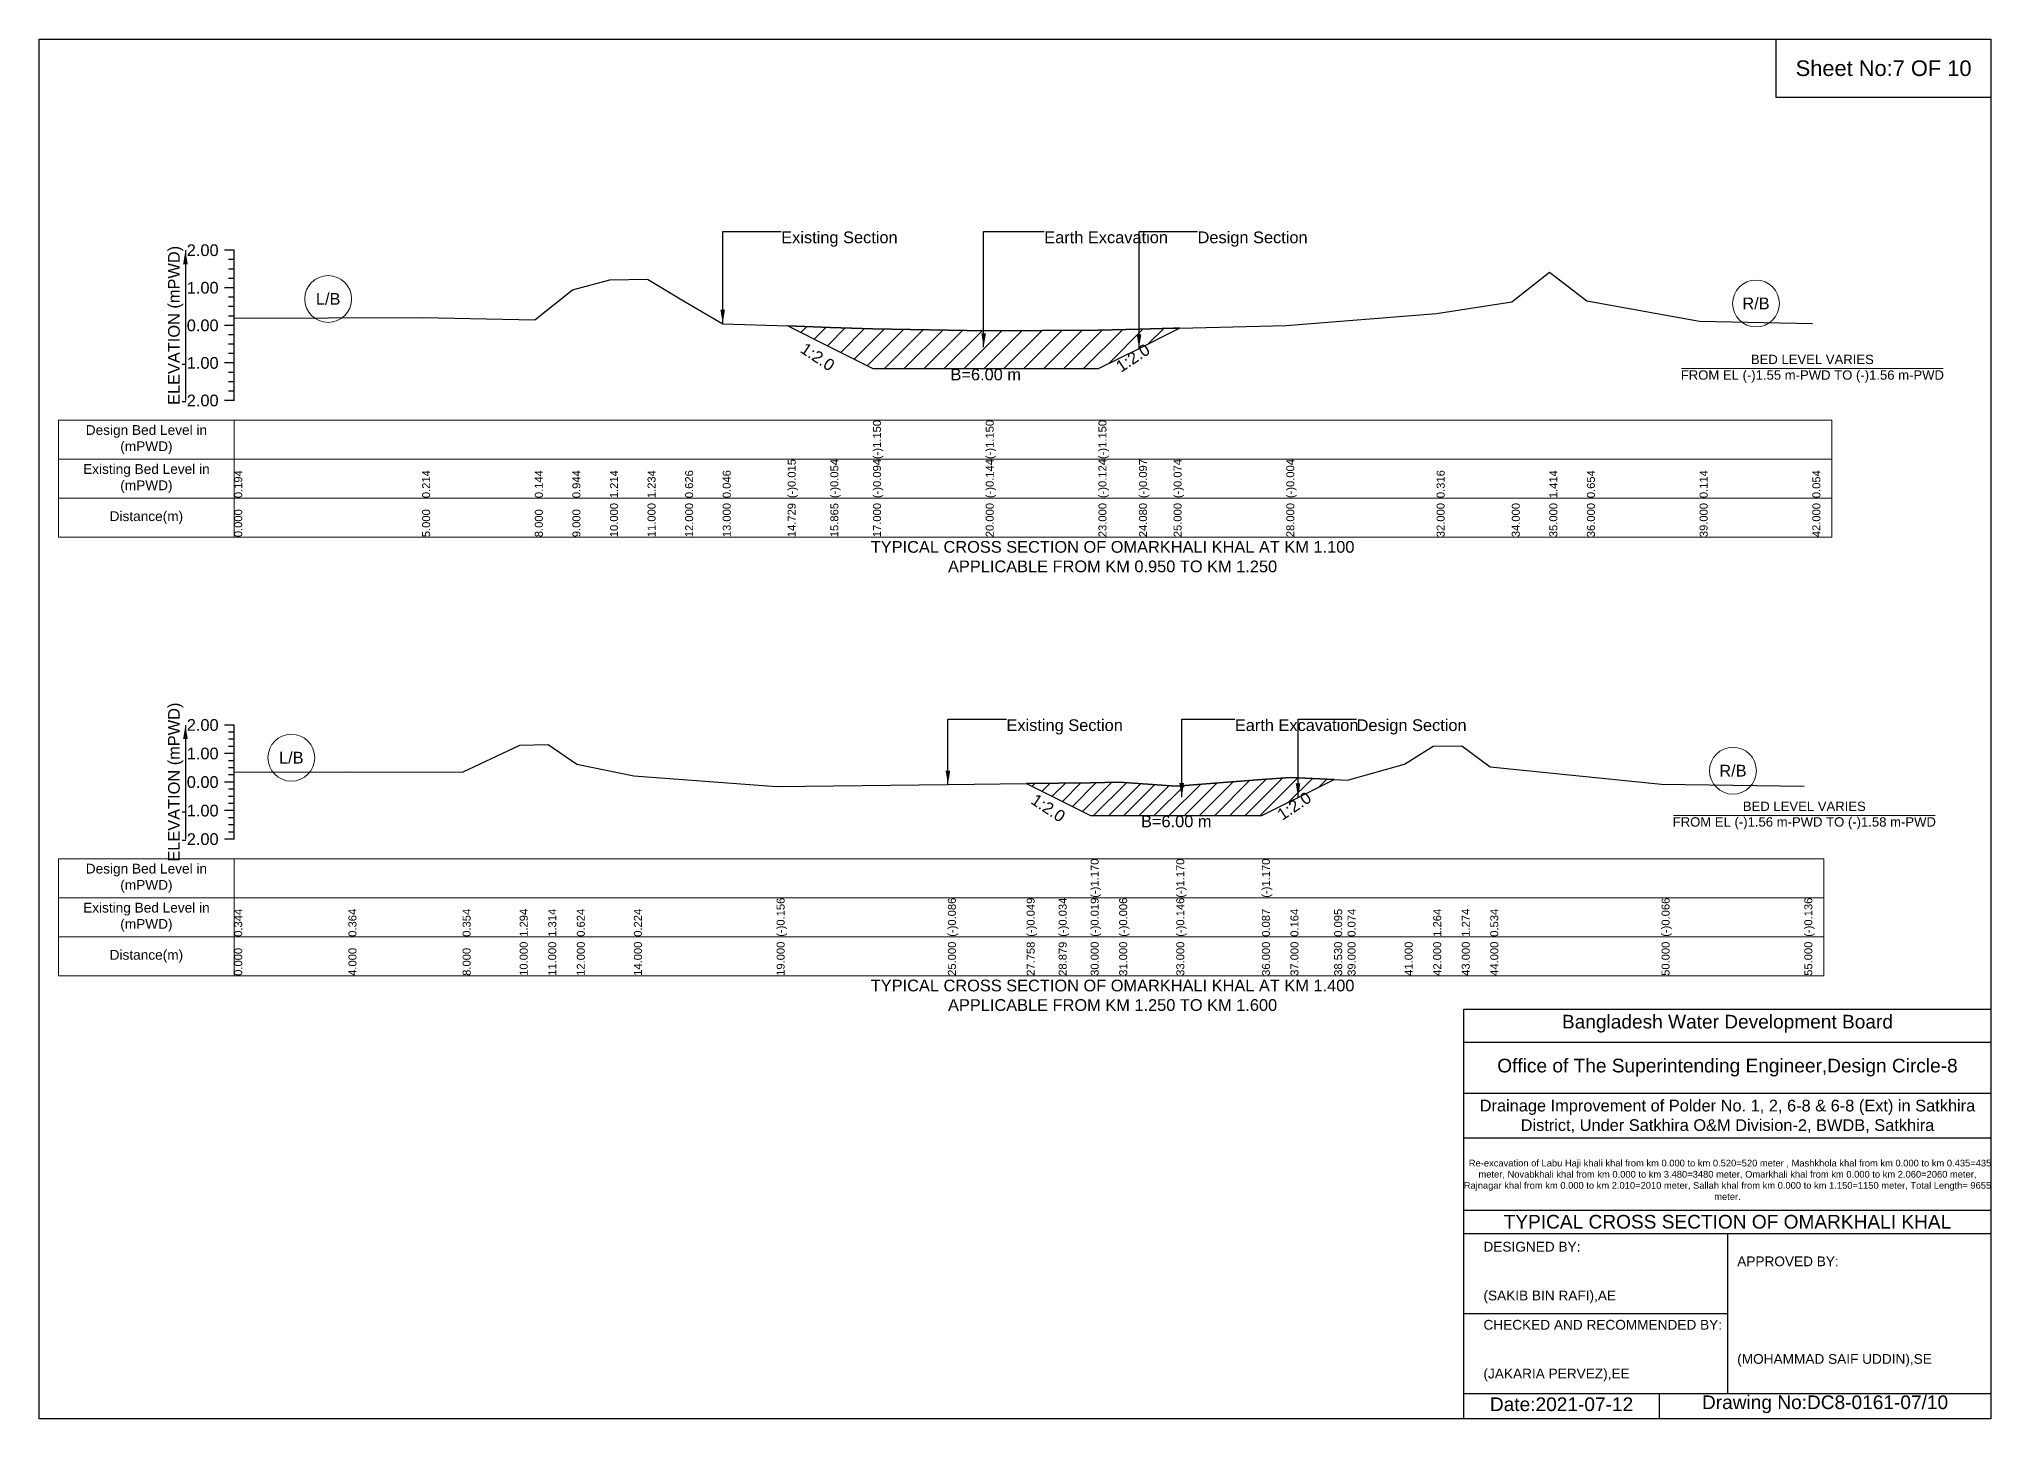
# Model space of a CAD drawing. Header units: inches. Extents: x 91000 to 648000, y -5656 to 141.
# Drawn here: x 430000 to 438000, y -5656 to 0 of the extents above; entities that cross this region are included whole.
import ezdxf

# ---------------------------------------------------------------- set-up
doc = ezdxf.new("R2010")
doc.units = ezdxf.units.IN
doc.header["$LTSCALE"] = 7
doc.header["$MEASUREMENT"] = 0
for name, color, linetype, lineweight in [('Cross section Data Border', 7, 'Continuous', 9), ('Cross Section Labels', 7, 'Continuous', 9), ('Existing_Bed_Level for Xsection', 7, 'Continuous', 25)]:
    doc.layers.add(name, color=color, linetype=linetype, lineweight=lineweight)
doc.styles.get("Standard").update_dxf_attribs({"font": 'arial.ttf'})
doc.dimstyles.get("Standard").update_dxf_attribs({"dimtxt": 0.18, "dimasz": 0.18, "dimexe": 0.18, "dimexo": 0.0625, "dimgap": 0.09, "dimtad": 0, "dimtih": 1, "dimtoh": 1, "dimdec": 4, "dimzin": 0, "dimdsep": 46, "dimtxsty": 'Standard', "dimcen": 0.09, "dimadec": 0, "dimazin": 0, "dimtfac": 1, "dimtdec": 4, "dimtofl": 0, "dimtmove": 0, "dimatfit": 3, "dimfxl": 1, "dimtolj": 1, "dimtzin": 0, "dimarcsym": 0})

msp = doc.modelspace()

# ---------------------------------------------------------------- hatches: boundary and pattern name
at = {"layer": 'Existing_Bed_Level for Xsection'}
h = msp.add_hatch(dxfattribs=at)
h.set_pattern_fill('ANSI31', color=256, scale=462, style=0)
h.paths.add_polyline_path([(433068.3, -1176.1), (433243.1, -1263.5), (433418, -1350.9), (433880, -1350.9), (434342, -1350.9), (434508.3, -1267.8), (434650, -1196.9), (434674.6, -1184.6), (434650, -1185.2), (434508.3, -1188.8), (434342, -1192.9), (433880, -1196), (433418, -1188.3), (433243.1, -1182.2)])
h = msp.add_hatch(dxfattribs=at)
h.set_pattern_fill('ANSI31', color=256, scale=351, style=0)
h.paths.add_polyline_path([(434047.7, -3051.5), (434178.9, -3117.1), (434310, -3182.6), (434427, -3182.6), (434661, -3182.6), (435012, -3182.6), (435129, -3124.1), (435160, -3108.6), (435308, -3034.6), (435160, -3028), (435129, -3026.6), (435012, -3035.6), (434661, -3062.8), (434427, -3046.4), (434310, -3048), (434178.9, -3049.8)])

# ---------------------------------------------------------------- linework, layer by layer
for points in [[(430000, 0), (438000, 0), (438000, -5656), (430000, -5656)], [(437120, 0), (438000, 0), (438000, -240), (437120, -240)]]:
    msp.add_lwpolyline(points, close=True)
for points in [[(435840, -5656), (435840, -3976), (438000, -3976)], [(435840, -4112), (438000, -4112)], [(435840, -4320), (438000, -4320)], [(435840, -4504), (438000, -4504)], [(435840, -4800), (438000, -4800)], [(435840, -4896), (438000, -4896)], [(436920, -4896), (436920, -5552)], [(435840, -5224), (436920, -5224)], [(435840, -5552), (438000, -5552)], [(436640, -5552), (436640, -5656)]]:
    msp.add_lwpolyline(points)
at = {"layer": 'Cross section Data Border'}
for points in [[(430080, -1561.8), (437348, -1561.8), (437348, -2041.8), (430080, -2041.8)], [(430080, -3359.7), (437315, -3359.7), (437315, -3839.7), (430080, -3839.7)]]:
    msp.add_lwpolyline(points, close=True, dxfattribs=at)
for points in [[(430800, -1561.8), (430800, -2041.8)], [(430080, -1721.8), (437348, -1721.8)], [(430080, -1881.8), (437348, -1881.8)], [(430800, -3359.7), (430800, -3839.7)], [(430080, -3519.7), (437315, -3519.7)], [(430080, -3679.7), (437315, -3679.7)]]:
    msp.add_lwpolyline(points, dxfattribs=at)
at = {"layer": 'Cross Section Labels'}
for points in [[(436732.2, -1350.9), (437803.8, -1350.9)], [(436699.2, -3182.6), (437770.8, -3182.6)]]:
    msp.add_lwpolyline(points, dxfattribs=at)
for centre in [(431185, -1065.4), (437037, -1083.9), (431034, -2945.8), (436942.5, -2999.1)]:
    msp.add_circle(centre, 96, dxfattribs=at)
at = {"layer": 'Existing_Bed_Level for Xsection'}
for points in [[(430800, -865.8), (430760, -865.8)], [(430800, -1481.8), (430800, -1327.8), (430800, -1173.8), (430800, -1019.8), (430800, -865.8)], [(430800, -904.3), (430776, -904.3)], [(430800, -942.8), (430776, -942.8)], [(430800, -1143.9), (431570, -1140.9), (432032, -1151.6), (432186, -1028.4), (432340, -986.9), (432494, -983.8), (432648, -1077.4), (432802, -1166.7), (433068.3, -1176.1), (433243.1, -1182.2), (433418, -1188.3), (433418, -1188.3), (433880, -1196), (433880, -1196), (434342, -1192.9), (434342, -1192.9), (434508.3, -1188.8), (434650, -1185.2), (434674.6, -1184.6), (435112, -1174.4), (435728, -1125.2), (436036, -1077.4), (436190, -956.1), (436344, -1073.1), (436806, -1156.3), (437268, -1165.5)], [(430800, -1019.8), (430760, -1019.8)], [(430800, -981.3), (430776, -981.3)], [(430800, -1058.3), (430776, -1058.3)], [(430800, -1096.8), (430776, -1096.8)], [(430800, -1173.8), (430760, -1173.8)], [(430800, -1135.3), (430776, -1135.3)], [(430800, -1212.3), (430776, -1212.3)], [(430800, -1250.8), (430776, -1250.8)], [(430800, -1327.8), (430760, -1327.8)], [(430800, -1289.3), (430776, -1289.3)], [(430800, -1366.3), (430776, -1366.3)], [(430800, -1404.8), (430776, -1404.8)], [(430800, -1481.8), (430760, -1481.8)], [(430800, -1443.3), (430776, -1443.3)], [(430800, -2811.7), (430760, -2811.7)], [(430800, -2841), (430776, -2841)], [(430800, -2870.2), (430776, -2870.2)], [(430800, -3279.7), (430800, -3162.7), (430800, -3045.7), (430800, -2928.7), (430800, -2811.7)], [(430800, -2928.7), (430760, -2928.7)], [(430800, -2899.5), (430776, -2899.5)], [(430800, -2958), (430776, -2958)], [(430800, -3005.5), (431268, -3003.2), (431736, -3004.3), (431970, -2894.3), (432087, -2892), (432204, -2972.7), (432438, -3019.5), (433023, -3064), (433725, -3055.8), (434047.7, -3051.5), (434178.9, -3049.8), (434310, -3048), (434310, -3048), (434427, -3046.4), (434661, -3062.8), (434661, -3062.8), (435012, -3035.6), (435012, -3035.6), (435129, -3026.6), (435160, -3028), (435308, -3034.6), (435363, -3037.1), (435597, -2972.7), (435714, -2897.9), (435831, -2896.7), (435948, -2983.3), (436650, -3053.5), (437235, -3061.7)], [(430800, -2987.2), (430776, -2987.2)], [(430800, -3016.5), (430776, -3016.5)], [(430800, -3045.7), (430760, -3045.7)], [(430800, -3075), (430776, -3075)], [(430800, -3104.2), (430776, -3104.2)], [(430800, -3162.7), (430760, -3162.7)], [(430800, -3133.5), (430776, -3133.5)], [(430800, -3192), (430776, -3192)], [(430800, -3279.7), (430760, -3279.7)], [(430800, -3221.2), (430776, -3221.2)], [(430800, -3250.5), (430776, -3250.5)]]:
    msp.add_lwpolyline(points, dxfattribs=at)
for points in [[(433068.3, -1176.1), (433243.1, -1263.5), (433418, -1350.9), (433418, -1350.9), (433880, -1350.9), (433880, -1350.9), (434342, -1350.9), (434342, -1350.9), (434508.3, -1267.8), (434650, -1196.9), (434674.6, -1184.6), (434650, -1185.2), (434508.3, -1188.8), (434342, -1192.9), (434342, -1192.9), (433880, -1196), (433880, -1196), (433418, -1188.3), (433418, -1188.3), (433243.1, -1182.2)], [(434047.7, -3051.5), (434047.7, -3051.5), (434178.9, -3117.1), (434310, -3182.6), (434310, -3182.6), (434427, -3182.6), (434661, -3182.6), (434661, -3182.6), (435012, -3182.6), (435012, -3182.6), (435129, -3124.1), (435160, -3108.6), (435308, -3034.6), (435308, -3034.6), (435308, -3034.6), (435160, -3028), (435129, -3026.6), (435012, -3035.6), (435012, -3035.6), (434661, -3062.8), (434661, -3062.8), (434427, -3046.4), (434310, -3048), (434310, -3048), (434178.9, -3049.8), (434047.7, -3051.5)]]:
    msp.add_lwpolyline(points, close=True, dxfattribs=at)

# ---------------------------------------------------------------- texts
at = {"attachment_point": 5}
for s, insert, char_height in [('Sheet No:7 OF 10', (437560, -120), 64), ('Bangladesh Water Development Board', (436920, -4036), 56), ('Office of The Superintending Engineer,Design Circle-8', (436920, -4216), 56)]:
    msp.add_mtext(s, dxfattribs=dict(at, insert=insert, char_height=char_height))
for s, insert, char_height, width, attachment_point in [('Drainage Improvement of Polder No. 1, 2, 6-8 & 6-8 (Ext) in Satkhira District, Under Satkhira O&M Division-2, BWDB, Satkhira', (436920, -4416), 48, 2240, 5), ('  Re-excavation of Labu Haji khali khal from km 0.000 to km 0.520=520 meter , Mashkhola khal from km 0.000 to km 0.435=435 meter, Novabkhali khal from km 0.000 to km 3.480=3480 meter, Omarkhali khal from km 0.000 to km 2.060=2060 meter, Rajnagar khal from km 0.000 to km 2.010=2010 meter, Sallah khal from km 0.000 to km 1.150=1150 meter, Total Length= 9655 meter. ', (436920, -4676), 27.4148, 2160, 5), ('TYPICAL CROSS SECTION OF OMARKHALI KHAL', (436920, -4848), 56, 2240, 5), ('DESIGNED BY:^J^J^J(SAKIB BIN RAFI),AE', (435920, -5056), 40, 1120, 4), ('APPROVED BY:^J^J^J^J^J^J(MOHAMMAD SAIF UDDIN),SE', (436960, -5216), 40, 1120, 4), ('CHECKED AND RECOMMENDED BY:^J^J^J(JAKARIA PERVEZ),EE', (435920, -5376), 40, 1120, 4), ('Date:2021-07-12', (436240, -5596), 56, 1120, 5), ('Drawing No:DC8-0161-07/10', (437320, -5596), 56, 1760, 5)]:
    msp.add_mtext(s, dxfattribs=dict(insert=insert, char_height=char_height, width=width, attachment_point=attachment_point))
at = {"layer": 'Cross section Data Border', "char_height": 40, "width": 640, "attachment_point": 5}
for s, insert in [('Design Bed Level in (mPWD)', (430440, -1641.8)), ('Existing Bed Level in (mPWD)', (430440, -1801.8)), ('Distance(m)', (430440, -1961.8)), ('Design Bed Level in (mPWD)', (430440, -3439.7)), ('Existing Bed Level in (mPWD)', (430440, -3599.7)), ('Distance(m)', (430440, -3759.7))]:
    msp.add_mtext(s, dxfattribs=dict(at, insert=insert))
at = {"layer": 'Cross Section Labels'}
for s, insert, char_height, attachment_point in [('Existing Section', (433042, -788.8), 48, 1), ('Earth Excavation', (434120, -788.8), 48, 1), ('Design Section', (434748.3, -788.8), 48, 1), ('L/B', (431185, -1065.4), 48, 5), ('R/B', (437037, -1083.9), 48, 5), ('B=6.00 m', (433880, -1350.9), 48, 2), ('BED LEVEL VARIES ^JFROM EL (-)1.55 m-PWD TO (-)1.56 m-PWD', (437268, -1350.9), 38.4, 5), ('TYPICAL CROSS SECTION OF OMARKHALI KHAL AT KM 1.100^JAPPLICABLE FROM KM 0.950 TO KM 1.250', (434400, -2121.8), 48, 5), ('Existing Section', (433965, -2788.3), 48, 1), ('Earth Excavation', (434901, -2788.3), 48, 1), ('Design Section', (435400, -2788.3), 48, 1), ('L/B', (431034, -2945.8), 48, 5), ('R/B', (436942.5, -2999.1), 48, 5), ('B=6.00 m', (434661, -3182.6), 48, 2), ('BED LEVEL VARIES ^JFROM EL (-)1.56 m-PWD TO (-)1.58 m-PWD', (437235, -3182.6), 38.4, 5), ('TYPICAL CROSS SECTION OF OMARKHALI KHAL AT KM 1.400^JAPPLICABLE FROM KM 1.250 TO KM 1.600', (434400, -3919.7), 48, 5)]:
    msp.add_mtext(s, dxfattribs=dict(at, insert=insert, char_height=char_height, attachment_point=attachment_point))
at = {"layer": 'Cross Section Labels', "char_height": 48, "attachment_point": 2}
for insert, rotation in [((433204.6, -1282.7), 326.30993), ((434469.8, -1287), 33.69007), ((434149.6, -3131.7), 326.30993), ((435130.8, -3123.3), 33.69007)]:
    msp.add_mtext('1:2.0', dxfattribs=dict(at, insert=insert, rotation=rotation))
at = {"layer": 'Existing_Bed_Level for Xsection', "rotation": 90}
for s, insert, char_height, attachment_point in [('ELEVATION (mPWD)', (430560, -1173.8), 48, 5), ('(-)1.150', (433418, -1721.8), 32.8, 1), ('(-)1.150', (433880, -1721.8), 32.8, 1), ('(-)1.150', (434342, -1721.8), 32.8, 1), ('(-)0.015', (433068.3, -1881.8), 32.8, 1), ('(-)0.054', (433243.1, -1881.8), 32.8, 1), ('(-)0.094', (433418, -1881.8), 32.8, 1), ('(-)0.144', (433880, -1881.8), 32.8, 1), ('(-)0.124', (434342, -1881.8), 32.8, 1), ('(-)0.097', (434508.3, -1881.8), 32.8, 1), ('(-)0.074', (434650, -1881.8), 32.8, 1), ('(-)0.004', (435112, -1881.8), 32.8, 1), ('0.194', (430800, -1881.8), 32.8, 1), ('0.214', (431570, -1881.8), 32.8, 1), ('0.144', (432032, -1881.8), 32.8, 1), ('0.944', (432186, -1881.8), 32.8, 1), ('1.214', (432340, -1881.8), 32.8, 1), ('1.234', (432494, -1881.8), 32.8, 1), ('0.626', (432648, -1881.8), 32.8, 1), ('0.046', (432802, -1881.8), 32.8, 1), ('0.316', (435728, -1881.8), 32.8, 1), ('1.414', (436190, -1881.8), 32.8, 1), ('0.654', (436344, -1881.8), 32.8, 1), ('0.114', (436806, -1881.8), 32.8, 1), ('0.054', (437268, -1881.8), 32.8, 1), ('10.000', (432340, -2041.8), 32.8, 1), ('11.000', (432494, -2041.8), 32.8, 1), ('12.000', (432648, -2041.8), 32.8, 1), ('13.000', (432802, -2041.8), 32.8, 1), ('14.729', (433068.3, -2041.8), 32.8, 1), ('15.865', (433243.1, -2041.8), 32.8, 1), ('17.000', (433418, -2041.8), 32.8, 1), ('20.000', (433880, -2041.8), 32.8, 1), ('23.000', (434342, -2041.8), 32.8, 1), ('24.080', (434508.3, -2041.8), 32.8, 1), ('25.000', (434650, -2041.8), 32.8, 1), ('28.000', (435112, -2041.8), 32.8, 1), ('32.000', (435728, -2041.8), 32.8, 1), ('34.000', (436036, -2041.8), 32.8, 1), ('35.000', (436190, -2041.8), 32.8, 1), ('36.000', (436344, -2041.8), 32.8, 1), ('39.000', (436806, -2041.8), 32.8, 1), ('42.000', (437268, -2041.8), 32.8, 1), ('0.000', (430800, -2041.8), 32.8, 1), ('5.000', (431570, -2041.8), 32.8, 1), ('8.000', (432032, -2041.8), 32.8, 1), ('9.000', (432186, -2041.8), 32.8, 1), ('ELEVATION (mPWD)', (430560, -3045.7), 48, 5), ('(-)1.170', (434310, -3519.7), 32.8, 1), ('(-)1.170', (434661, -3519.7), 32.8, 1), ('(-)1.170', (435012, -3519.7), 32.8, 1), ('0.344', (430800, -3679.7), 32.8, 1), ('0.364', (431268, -3679.7), 32.8, 1), ('0.354', (431736, -3679.7), 32.8, 1), ('1.294', (431970, -3679.7), 32.8, 1), ('1.314', (432087, -3679.7), 32.8, 1), ('0.624', (432204, -3679.7), 32.8, 1), ('0.224', (432438, -3679.7), 32.8, 1), ('(-)0.156', (433023, -3679.7), 32.8, 1), ('(-)0.086', (433725, -3679.7), 32.8, 1), ('(-)0.049', (434047.7, -3679.7), 32.8, 1), ('(-)0.034', (434178.9, -3679.7), 32.8, 1), ('(-)0.019', (434310, -3679.7), 32.8, 1), ('(-)0.006', (434427, -3679.7), 32.8, 1), ('(-)0.146', (434661, -3679.7), 32.8, 1), ('0.087', (435012, -3679.7), 32.8, 1), ('0.164', (435129, -3679.7), 32.8, 1), ('0.095', (435308, -3679.7), 32.8, 1), ('0.074', (435363, -3679.7), 32.8, 1), ('1.264', (435714, -3679.7), 32.8, 1), ('1.274', (435831, -3679.7), 32.8, 1), ('0.534', (435948, -3679.7), 32.8, 1), ('(-)0.066', (436650, -3679.7), 32.8, 1), ('(-)0.136', (437235, -3679.7), 32.8, 1), ('0.000', (430800, -3839.7), 32.8, 1), ('4.000', (431268, -3839.7), 32.8, 1), ('8.000', (431736, -3839.7), 32.8, 1), ('10.000', (431970, -3839.7), 32.8, 1), ('11.000', (432087, -3839.7), 32.8, 1), ('12.000', (432204, -3839.7), 32.8, 1), ('14.000', (432438, -3839.7), 32.8, 1), ('19.000', (433023, -3839.7), 32.8, 1), ('25.000', (433725, -3839.7), 32.8, 1), ('27.758', (434047.7, -3839.7), 32.8, 1), ('28.879', (434178.9, -3839.7), 32.8, 1), ('30.000', (434310, -3839.7), 32.8, 1), ('31.000', (434427, -3839.7), 32.8, 1), ('33.000', (434661, -3839.7), 32.8, 1), ('36.000', (435012, -3839.7), 32.8, 1), ('37.000', (435129, -3839.7), 32.8, 1), ('38.530', (435308, -3839.7), 32.8, 1), ('39.000', (435363, -3839.7), 32.8, 1), ('41.000', (435597, -3839.7), 32.8, 1), ('42.000', (435714, -3839.7), 32.8, 1), ('43.000', (435831, -3839.7), 32.8, 1), ('44.000', (435948, -3839.7), 32.8, 1), ('50.000', (436650, -3839.7), 32.8, 1), ('55.000', (437235, -3839.7), 32.8, 1)]:
    msp.add_mtext(s, dxfattribs=dict(at, insert=insert, char_height=char_height, attachment_point=attachment_point))
at = {"layer": 'Existing_Bed_Level for Xsection', "char_height": 48, "attachment_point": 6}
for s, insert in [('2.00', (430736, -865.8)), ('1.00', (430736, -1019.8)), ('0.00', (430736, -1173.8)), ('-1.00', (430736, -1327.8)), ('-2.00', (430736, -1481.8)), ('2.00', (430736, -2811.7)), ('1.00', (430736, -2928.7)), ('0.00', (430736, -3045.7)), ('-1.00', (430736, -3162.7)), ('-2.00', (430736, -3279.7))]:
    msp.add_mtext(s, dxfattribs=dict(at, insert=insert))

# ---------------------------------------------------------------- leaders
at = {"layer": 'Cross Section Labels', "annotation_type": 0, "has_hookline": 1, "hookline_direction": 0}
for points, text_width in [([(432802, -1166.7), (432802, -788.8), (433041.9, -788.8)], 467.2), ([(433871.4, -1263.5), (433871.4, -788.8), (434119.9, -788.8)], 497), ([(434508.3, -1267.8), (434508.3, -788.8), (434748.2, -788.8)], 441.2), ([(433725, -3055.8), (433725, -2788.3), (433964.9, -2788.3)], 467.2), ([(434683.2, -3107.5), (434683.2, -2788.3), (434900.9, -2788.3)], 497), ([(435160, -3108.6), (435160, -2788.3), (435399.9, -2788.3)], 441.2)]:
    msp.add_leader(points, dimstyle='Standard', override={"dimasz": 57.6}, dxfattribs=dict(at, text_width=text_width))
at = {"layer": 'Existing_Bed_Level for Xsection'}
for points in [[(430600, -865.8), (430600, -1481.8)], [(430600, -2811.7), (430600, -3279.7)]]:
    msp.add_leader(points, dimstyle='Standard', override={"dimasz": 57.6}, dxfattribs=at)

doc.saveas('drawing.dxf')
